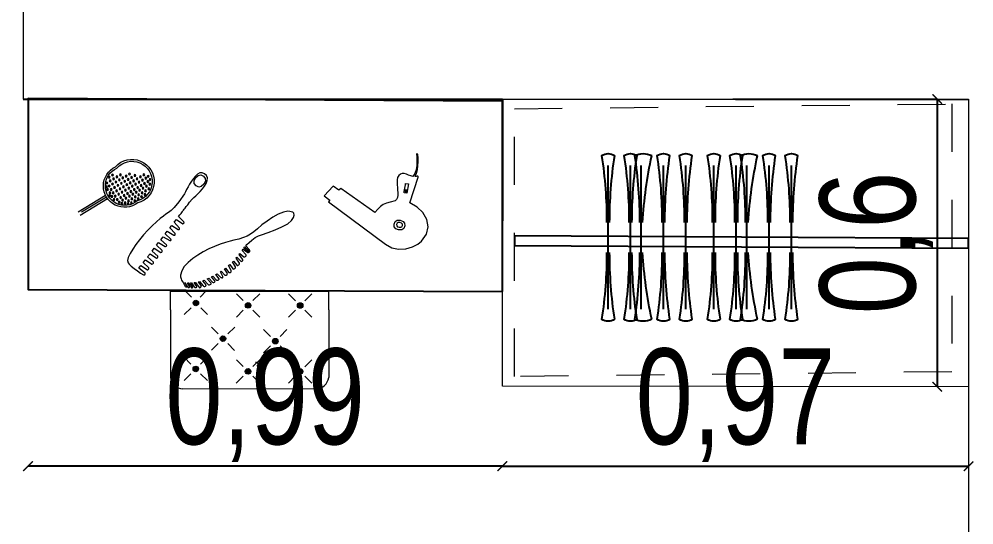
# Model space of a CAD drawing. Header units: inches. Extents: x -279 to 561, y -345 to 342.
# Drawn here: x -231.745 to -229.752, y -68.552 to -67.497 of the extents above; entities that cross this region are included whole.
import ezdxf

# ---------------------------------------------------------------- set-up
doc = ezdxf.new("R2010")
doc.units = ezdxf.units.IN
doc.header["$LTSCALE"] = 0.5
doc.header["$MEASUREMENT"] = 0
doc.linetypes.add('HIDDEN', pattern=[0.375, 0.25, -0.125])
for name, color, linetype in [('ac', 252, 'Continuous'), ('PDF2_0', 7, 'Continuous'), ('PDF2_A-WALL', 7, 'Continuous'), ('WAL', 7, 'Continuous'), ('Walls', 251, 'Continuous')]:
    doc.layers.add(name, color=color, linetype=linetype)
doc.layers.add('axes', color=7, linetype='Continuous', true_color=0x6d504a)
for name, color, linetype, lineweight in [('es.writing', 144, 'Continuous', 9), ('furniture', 1, 'Continuous', 13), ('outer walls', 144, 'Continuous', 30)]:
    doc.layers.add(name, color=color, linetype=linetype, lineweight=lineweight)
doc.styles.add('ROM', font='AGENCYR.TTF', dxfattribs={"width": 0.8})
doc.dimstyles.new('Copy(9) of ISO-25', dxfattribs={"dimtxt": 0.2, "dimasz": 0.02, "dimexe": 0.05, "dimexo": 0.05, "dimgap": 0.02, "dimtad": 1, "dimtxsty": 'ROM', "dimblk": 'ARCHTICK', "dimcen": 0.03, "dimse1": 1, "dimse2": 1, "dimclrd": 248, "dimclrt": 248, "dimadec": 0, "dimazin": 0, "dimtfac": 1, "dimtmove": 0, "dimatfit": 3, "dimldrblk": 'DOT', "dimfxl": 1, "dimarcsym": 0})

# ---------------------------------------------------------------- blocks, each defined once
blk = doc.blocks.new('cdscvf')
at = {"layer": 'ac', "color": 18, "linetype": 'Continuous', "true_color": 0x000000}
for p, q in [((40.3082, -3.4045), (40.3082, -3.1049)), ((40.3548, -3.4045), (40.3548, -3.1049)), ((40.3548, -3.4045), (40.3548, -3.1049)), ((40.3548, -3.4045), (40.3548, -3.1049)), ((40.4015, -3.4045), (40.4015, -3.1049)), ((40.4236, -3.4045), (40.4236, -3.1049)), ((40.4702, -3.4045), (40.4702, -3.1049)), ((40.4702, -3.4045), (40.4702, -3.1049)), ((40.4702, -3.4045), (40.4702, -3.1049))]:
    blk.add_line(p, q, dxfattribs=at)
for centre, radius, start, end in [((40.3082, -3.1049), 0.025, 57.0785, 122.9215), ((39.3826, -3.2225), 0.9225, 359.9511, 8.641), ((41.2338, -3.2225), 0.9225, 171.359, 180.0489), ((40.3548, -3.1049), 0.025, 57.0785, 122.9215), ((40.3548, -3.1049), 0.025, 57.0785, 122.9215), ((40.3548, -3.1049), 0.025, 57.0785, 122.9215), ((39.4292, -3.2225), 0.9225, 359.9511, 8.641), ((39.4292, -3.2225), 0.9225, 359.9511, 8.641), ((39.4292, -3.2225), 0.9225, 359.9511, 8.641), ((41.2804, -3.2225), 0.9225, 171.359, 180.0489), ((41.2804, -3.2225), 0.9225, 171.359, 180.0489), ((41.2804, -3.2225), 0.9225, 171.359, 180.0489), ((40.397, -3.1224), 0.0425, 64.8975, 115.1025), ((39.4652, -3.2818), 0.935, 3.5897, 12.2214), ((41.3271, -3.2225), 0.9225, 171.359, 180.0489), ((40.4236, -3.1049), 0.025, 57.0785, 122.9215), ((39.4979, -3.2225), 0.9225, 359.9511, 8.641), ((41.3492, -3.2225), 0.9225, 171.359, 180.0489), ((40.4702, -3.1049), 0.025, 57.0785, 122.9215), ((40.4702, -3.1049), 0.025, 57.0785, 122.9215), ((40.4702, -3.1049), 0.025, 57.0785, 122.9215), ((39.5445, -3.2225), 0.9225, 359.9511, 8.641), ((39.5445, -3.2225), 0.9225, 359.9511, 8.641), ((39.5445, -3.2225), 0.9225, 359.9511, 8.641), ((41.3958, -3.2225), 0.9225, 171.359, 180.0489), ((41.3958, -3.2225), 0.9225, 171.359, 180.0489), ((41.3958, -3.2225), 0.9225, 171.359, 180.0489), ((39.3826, -3.2869), 0.9225, 351.359, 0.0489), ((41.2338, -3.2869), 0.9225, 179.9511, 188.641), ((39.4292, -3.2869), 0.9225, 351.359, 0.0489), ((39.4292, -3.2869), 0.9225, 351.359, 0.0489), ((39.4292, -3.2869), 0.9225, 351.359, 0.0489), ((41.2804, -3.2869), 0.9225, 179.9511, 188.641), ((41.2804, -3.2869), 0.9225, 179.9511, 188.641), ((41.2804, -3.2869), 0.9225, 179.9511, 188.641), ((39.4652, -3.2275), 0.935, 347.7786, 356.4103), ((41.3271, -3.2869), 0.9225, 179.9511, 188.641), ((39.4979, -3.2869), 0.9225, 351.359, 0.0489), ((41.3492, -3.2869), 0.9225, 179.9511, 188.641), ((39.5445, -3.2869), 0.9225, 351.359, 0.0489), ((39.5445, -3.2869), 0.9225, 351.359, 0.0489), ((39.5445, -3.2869), 0.9225, 351.359, 0.0489), ((41.3958, -3.2869), 0.9225, 179.9511, 188.641), ((41.3958, -3.2869), 0.9225, 179.9511, 188.641), ((41.3958, -3.2869), 0.9225, 179.9511, 188.641), ((40.3082, -3.4045), 0.025, 237.0785, 302.9215), ((40.3548, -3.4045), 0.025, 237.0785, 302.9215), ((40.3548, -3.4045), 0.025, 237.0785, 302.9215), ((40.3548, -3.4045), 0.025, 237.0785, 302.9215), ((40.397, -3.387), 0.0425, 244.8975, 295.1025), ((40.4236, -3.4045), 0.025, 237.0785, 302.9215), ((40.4702, -3.4045), 0.025, 237.0785, 302.9215), ((40.4702, -3.4045), 0.025, 237.0785, 302.9215), ((40.4702, -3.4045), 0.025, 237.0785, 302.9215)]:
    blk.add_arc(centre, radius, start, end, dxfattribs=at)
blk = doc.blocks.new('e7y')
at = {"layer": 'outer walls', "color": 250, "lineweight": 5}
for p, q in [((100.8676, -170.5521), (100.8103, -170.5174)), ((100.8719, -170.5451), (100.8146, -170.5103)), ((100.8698, -170.5486), (100.8177, -170.5171))]:
    blk.add_line(p, q, dxfattribs=at)
for points in [[(101.0294, -170.3702), (101.0341, -170.3619), (101.0341, -170.3619), (101.035, -170.3614), (101.0358, -170.3611), (101.0367, -170.3611), (101.0367, -170.3611), (101.0373, -170.3613), (101.0376, -170.3615), (101.0375, -170.3619), (101.0328, -170.3702), (101.0334, -170.37), (101.039, -170.3616), (101.039, -170.3616), (101.0396, -170.3609), (101.0404, -170.3603), (101.0414, -170.36), (101.0414, -170.36), (101.0424, -170.3599), (101.043, -170.3604), (101.0434, -170.3612), (101.039, -170.3697), (101.041, -170.3699), (101.041, -170.3699), (101.0413, -170.3694), (101.0421, -170.368), (101.0435, -170.3657), (101.0435, -170.3657), (101.0448, -170.3633), (101.0457, -170.3618), (101.0461, -170.3612), (101.0461, -170.3612), (101.0467, -170.3601), (101.0474, -170.3595), (101.0483, -170.3595), (101.0483, -170.3595), (101.0491, -170.3599), (101.0496, -170.3603), (101.0497, -170.3608), (101.0451, -170.3697), (101.0451, -170.3697), (101.0452, -170.3697), (101.0455, -170.3697), (101.046, -170.3698), (101.046, -170.3698), (101.0465, -170.3698), (101.0469, -170.3698), (101.047, -170.3698), (101.0527, -170.3612), (101.0527, -170.3612), (101.0533, -170.3604), (101.0543, -170.36), (101.0557, -170.3599), (101.0557, -170.3599), (101.0571, -170.3602), (101.0579, -170.3609), (101.0583, -170.362), (101.0528, -170.3702), (101.0551, -170.3707), (101.0617, -170.3619), (101.0617, -170.3619), (101.064, -170.3596), (101.066, -170.3598), (101.0679, -170.3626), (101.0619, -170.3716), (101.0636, -170.3723), (101.0713, -170.3637), (101.0713, -170.3637), (101.0721, -170.3628), (101.0734, -170.3623), (101.075, -170.3621), (101.075, -170.3621), (101.0764, -170.3625), (101.0772, -170.3636), (101.0774, -170.3655), (101.0705, -170.374), (101.0735, -170.3754), (101.0812, -170.3668), (101.0812, -170.3668), (101.0828, -170.3658), (101.0844, -170.3655), (101.086, -170.366), (101.086, -170.366), (101.0872, -170.367), (101.0878, -170.3679), (101.0878, -170.3689), (101.0799, -170.378), (101.0829, -170.3794), (101.091, -170.3711), (101.091, -170.3711), (101.0926, -170.3705), (101.094, -170.3705), (101.0952, -170.3711), (101.0952, -170.3711), (101.096, -170.3721), (101.0963, -170.373), (101.096, -170.3739), (101.089, -170.3823), (101.0916, -170.3835), (101.0995, -170.3756), (101.0995, -170.3756), (101.1005, -170.375), (101.1017, -170.375), (101.1029, -170.3755), (101.1029, -170.3755), (101.104, -170.3764), (101.1045, -170.3773), (101.1045, -170.3783), (101.0979, -170.3871), (101.1003, -170.3886), (101.1086, -170.381), (101.1086, -170.381), (101.1094, -170.3805), (101.1104, -170.3803), (101.1115, -170.3804), (101.1115, -170.3804), (101.1124, -170.3809), (101.1127, -170.3818), (101.1126, -170.3831), (101.1075, -170.3929), (101.1088, -170.3938), (101.1168, -170.3859), (101.1168, -170.3859), (101.118, -170.3854), (101.1191, -170.3854), (101.1203, -170.3858), (101.1203, -170.3858), (101.1213, -170.3866), (101.1218, -170.3878), (101.1219, -170.3893), (101.1156, -170.3988), (101.1179, -170.4004), (101.1251, -170.3914), (101.1251, -170.3914), (101.128, -170.3913), (101.1296, -170.3928), (101.1298, -170.3957), (101.1243, -170.4058), (101.1272, -170.4077), (101.1336, -170.3989), (101.1336, -170.3989), (101.1348, -170.3985), (101.1362, -170.3988), (101.1376, -170.3997), (101.1376, -170.3997), (101.1387, -170.401), (101.139, -170.4022), (101.1387, -170.4033), (101.1329, -170.4132), (101.1349, -170.4152), (101.1421, -170.4062), (101.1421, -170.4062), (101.1435, -170.4062), (101.1447, -170.4064), (101.1458, -170.4069), (101.1458, -170.4069), (101.1466, -170.408), (101.147, -170.4092), (101.1472, -170.4107), (101.1401, -170.4213), (101.1417, -170.423), (101.1499, -170.4147), (101.1499, -170.4147), (101.151, -170.4145), (101.152, -170.4146), (101.153, -170.4151), (101.153, -170.4151), (101.154, -170.4165), (101.1542, -170.4179), (101.1538, -170.4191), (101.1465, -170.4291), (101.1478, -170.431), (101.1566, -170.4237), (101.1566, -170.4237), (101.1575, -170.4238), (101.1586, -170.4242), (101.16, -170.4249), (101.16, -170.4249), (101.1611, -170.426), (101.1614, -170.4273), (101.1608, -170.4288), (101.1526, -170.4371), (101.1548, -170.4398), (101.1645, -170.4331), (101.1645, -170.4331), (101.1659, -170.4331), (101.1672, -170.4338), (101.1685, -170.4352), (101.1685, -170.4352), (101.1689, -170.4362), (101.1689, -170.4373), (101.1684, -170.4384), (101.1602, -170.4467), (101.1602, -170.4467), (101.1628, -170.4498), (101.1672, -170.4539), (101.1733, -170.459), (101.1733, -170.459), (101.1801, -170.464), (101.1867, -170.4677), (101.1929, -170.4701), (101.1929, -170.4701), (101.2071, -170.475), (101.2214, -170.4804), (101.2357, -170.4865), (101.2357, -170.4865), (101.248, -170.4929), (101.2561, -170.4995), (101.2601, -170.5062), (101.2601, -170.5062), (101.2611, -170.5112), (101.2606, -170.5148), (101.2584, -170.5168), (101.2584, -170.5168), (101.2553, -170.5179), (101.252, -170.5186), (101.2483, -170.519), (101.2483, -170.519), (101.2388, -170.5172), (101.2282, -170.5131), (101.2165, -170.5065), (101.2165, -170.5065), (101.2048, -170.4986), (101.1942, -170.4906), (101.1847, -170.4825), (101.1847, -170.4825), (101.1775, -170.4762), (101.1704, -170.4711), (101.1632, -170.4672), (101.1632, -170.4672), (101.1553, -170.464), (101.1461, -170.4611), (101.1357, -170.4585), (101.1357, -170.4585), (101.1278, -170.4566), (101.1183, -170.4538), (101.1072, -170.4501), (101.1072, -170.4501), (101.0952, -170.4456), (101.0833, -170.4403), (101.0714, -170.4343), (101.0714, -170.4343), (101.06, -170.4276), (101.0495, -170.4203), (101.0399, -170.4123), (101.0399, -170.4123), (101.032, -170.4037), (101.0267, -170.3948), (101.0239, -170.3854), (101.0239, -170.3854), (101.024, -170.3824), (101.0245, -170.3798), (101.0253, -170.3777), (101.0253, -170.3777), (101.0264, -170.3756), (101.0278, -170.3731), (101.0294, -170.3702)], [(101.0741, -170.5974), (101.0741, -170.5974), (101.0694, -170.5993), (101.0647, -170.5989), (101.0599, -170.5962), (101.0599, -170.5962), (101.0553, -170.592), (101.0509, -170.5871), (101.0468, -170.5816), (101.0468, -170.5816), (101.043, -170.5758), (101.0398, -170.5701), (101.0369, -170.5645), (101.0369, -170.5645), (101.0347, -170.5599), (101.0333, -170.557), (101.0327, -170.5557), (101.0327, -170.5557), (101.0206, -170.5385), (101.0112, -170.5267), (101.0045, -170.5204), (101.0045, -170.5204), (100.9991, -170.5167), (100.9937, -170.5129), (100.9883, -170.509), (100.9883, -170.509), (100.9815, -170.5039), (100.9737, -170.4972), (100.9649, -170.4888), (100.9649, -170.4888), (100.9559, -170.4794), (100.9472, -170.4696), (100.9388, -170.4596), (100.9388, -170.4596), (100.9311, -170.4496), (100.9245, -170.4399), (100.919, -170.4307), (100.919, -170.4307), (100.9151, -170.4225), (100.9137, -170.416), (100.9146, -170.4112), (100.9146, -170.4112), (100.9168, -170.4085), (100.9211, -170.4046), (100.9272, -170.3997), (100.9272, -170.3997), (100.9342, -170.3945), (100.9409, -170.39), (100.9472, -170.3862), (100.9472, -170.3862), (100.9493, -170.3866), (100.9503, -170.3879), (100.9502, -170.3901), (100.9374, -170.4006), (100.9413, -170.4057), (100.955, -170.3971), (100.955, -170.3971), (100.9559, -170.397), (100.9567, -170.3974), (100.9574, -170.3982), (100.9574, -170.3982), (100.9579, -170.3992), (100.9581, -170.4002), (100.9581, -170.4011), (100.9462, -170.412), (100.9508, -170.4179), (100.9644, -170.4086), (100.9644, -170.4086), (100.9665, -170.4091), (100.9675, -170.4104), (100.9675, -170.4125), (100.9554, -170.4239), (100.9605, -170.4305), (100.9738, -170.4215), (100.9738, -170.4215), (100.9761, -170.4218), (100.9771, -170.4231), (100.9769, -170.4255), (100.9647, -170.436), (100.9693, -170.442), (100.9829, -170.4333), (100.9829, -170.4333), (100.985, -170.4336), (100.986, -170.4349), (100.9859, -170.4373), (100.9742, -170.4483), (100.9784, -170.4538), (100.9921, -170.4452), (100.9921, -170.4452), (100.9929, -170.4451), (100.9938, -170.4453), (100.9946, -170.446), (100.9946, -170.446), (100.9952, -170.4469), (100.9953, -170.4479), (100.9951, -170.4491), (100.9829, -170.4597), (100.9878, -170.466), (101.0018, -170.4578), (101.0018, -170.4578), (101.0036, -170.4579), (101.0043, -170.4588), (101.0039, -170.4606), (100.9924, -170.4719), (100.9966, -170.4774), (101.0102, -170.4688), (101.0102, -170.4688), (101.0122, -170.4688), (101.0131, -170.47), (101.013, -170.4724), (101.0018, -170.4841), (101.0057, -170.4893), (101.0194, -170.4807), (101.0194, -170.4807), (101.0214, -170.4808), (101.0222, -170.4818), (101.0218, -170.4838), (101.0109, -170.496), (101.0154, -170.5019), (101.0287, -170.4928), (101.0287, -170.4928), (101.0307, -170.4933), (101.0315, -170.4946), (101.0312, -170.4967), (101.02, -170.5078), (101.02, -170.5078), (101.0229, -170.5116), (101.0252, -170.5145), (101.0267, -170.5166), (101.0267, -170.5166), (101.028, -170.5182), (101.0292, -170.5198), (101.0305, -170.5215), (101.0305, -170.5215), (101.032, -170.5234), (101.0339, -170.5258), (101.0361, -170.5287), (101.0361, -170.5287), (101.0391, -170.5326), (101.0431, -170.5378), (101.0482, -170.5445), (101.0482, -170.5445), (101.0492, -170.5453), (101.0517, -170.5475), (101.0558, -170.551), (101.0558, -170.551), (101.0606, -170.5554), (101.0653, -170.5602), (101.07, -170.5656), (101.07, -170.5656), (101.0742, -170.5713), (101.0775, -170.5771), (101.0798, -170.583), (101.0798, -170.583), (101.0804, -170.5885), (101.0785, -170.5933), (101.0741, -170.5974)], [(101.1586, -170.445), (101.1665, -170.4372), (101.1665, -170.4372), (101.1671, -170.4364), (101.1673, -170.4356), (101.1669, -170.435), (101.1669, -170.435), (101.1663, -170.4345), (101.1659, -170.4343), (101.1657, -170.4344), (101.1561, -170.4417)], [(101.4519, -170.4503), (101.4519, -170.4503), (101.465, -170.4429), (101.4791, -170.4398), (101.4941, -170.4409), (101.4941, -170.4409), (101.5081, -170.4449), (101.5192, -170.4501), (101.5274, -170.4566), (101.5274, -170.4566), (101.5375, -170.4713), (101.5411, -170.4864), (101.538, -170.502), (101.538, -170.502), (101.5298, -170.5165), (101.5181, -170.5279), (101.5029, -170.5363), (101.5199, -170.5904), (101.5199, -170.5904), (101.52, -170.5916), (101.5194, -170.5921), (101.518, -170.5919), (101.518, -170.5919), (101.5163, -170.5916), (101.5148, -170.5914), (101.5136, -170.5915), (101.5136, -170.5915), (101.5165, -170.5986), (101.5185, -170.6061), (101.5196, -170.6139), (101.5196, -170.6139), (101.5201, -170.6219), (101.5202, -170.6299), (101.5198, -170.638), (101.5165, -170.639), (101.5165, -170.639), (101.5171, -170.6321), (101.5173, -170.6239), (101.5171, -170.6145), (101.5171, -170.6145), (101.5159, -170.6053), (101.5132, -170.5978), (101.509, -170.5918), (101.509, -170.5918), (101.5048, -170.5929), (101.5002, -170.5945), (101.4955, -170.5964), (101.4955, -170.5964), (101.4909, -170.5979), (101.4868, -170.5979), (101.4832, -170.5965), (101.4832, -170.5965), (101.4795, -170.5933), (101.4771, -170.5893), (101.4762, -170.5846), (101.4762, -170.5846), (101.4761, -170.5794), (101.4762, -170.5741), (101.4768, -170.5687), (101.4768, -170.5687), (101.4773, -170.5632), (101.4776, -170.5579), (101.4777, -170.5527), (101.4777, -170.5527), (101.477, -170.548), (101.4751, -170.5439), (101.4719, -170.5405), (101.4719, -170.5405), (101.462, -170.5381), (101.4538, -170.5356), (101.4474, -170.5328), (101.4474, -170.5328), (101.4417, -170.529), (101.4358, -170.5235), (101.4296, -170.5162), (101.3585, -170.5666), (101.3548, -170.563), (101.3427, -170.5714), (101.3242, -170.5514), (101.3359, -170.5425), (101.3327, -170.5388)], [(101.4794, -170.4801), (101.4794, -170.4801), (101.4734, -170.4823), (101.4702, -170.4864), (101.4699, -170.4924), (101.4699, -170.4924), (101.4721, -170.4975), (101.4763, -170.5001), (101.4827, -170.5001), (101.4827, -170.5001), (101.4888, -170.498), (101.492, -170.4942), (101.4924, -170.4886), (101.4924, -170.4886), (101.4902, -170.483), (101.4859, -170.4802), (101.4794, -170.4801)], [(101.4803, -170.4856), (101.4803, -170.4856), (101.484, -170.4855), (101.4864, -170.4868), (101.4876, -170.4894), (101.4876, -170.4894), (101.4873, -170.4923), (101.4854, -170.4944), (101.482, -170.4955), (101.482, -170.4955), (101.4786, -170.4955), (101.4764, -170.4941), (101.4753, -170.4915), (101.4753, -170.4915), (101.4755, -170.4886), (101.4772, -170.4866), (101.4803, -170.4856)], [(101.4908, -170.5575), (101.4908, -170.5575), (101.4913, -170.5607), (101.4918, -170.564), (101.4924, -170.5673), (101.4924, -170.5673), (101.493, -170.5707), (101.4935, -170.574), (101.494, -170.5771), (101.5, -170.5762), (101.4967, -170.5565)], [(101.4927, -170.5602), (101.4957, -170.5597), (101.4963, -170.563), (101.4933, -170.5636)], [(101.0557, -170.5889), (101.0557, -170.5889), (101.0609, -170.5937), (101.0663, -170.5947), (101.072, -170.5921), (101.072, -170.5921), (101.0759, -170.5874), (101.0762, -170.5819), (101.0729, -170.5757), (101.0729, -170.5757), (101.0675, -170.5708), (101.0621, -170.5695), (101.0565, -170.572), (101.0565, -170.572), (101.0526, -170.5768), (101.0523, -170.5825), (101.0557, -170.5889)]]:
    blk.add_lwpolyline(points, close=True, dxfattribs=at)
for centre, radius in [((100.8962, -170.5377), 0.00192), ((100.8962, -170.5377), 0.00136), ((100.8962, -170.5377), 0.000515), ((100.9017, -170.535), 0.00192), ((100.9017, -170.535), 0.00136), ((100.9017, -170.535), 0.000515), ((100.9084, -170.5367), 0.00192), ((100.9084, -170.5367), 0.00136), ((100.9084, -170.5367), 0.000515), ((100.9146, -170.5349), 0.00192), ((100.9146, -170.5349), 0.00136), ((100.9155, -170.5409), 0.00192), ((100.9146, -170.5349), 0.000515), ((100.9155, -170.5409), 0.00136), ((100.9215, -170.5368), 0.00192), ((100.9215, -170.5368), 0.00136), ((100.9286, -170.541), 0.00192), ((100.9286, -170.541), 0.00136), ((100.8761, -170.5516), 0.00192), ((100.8761, -170.5516), 0.00136), ((100.8768, -170.5575), 0.00192), ((100.8768, -170.5575), 0.00136), ((100.8761, -170.5516), 0.000515), ((100.8768, -170.5575), 0.000515), ((100.8809, -170.5501), 0.00192), ((100.8809, -170.5501), 0.00136), ((100.8809, -170.5501), 0.000515), ((100.8836, -170.5575), 0.00192), ((100.8836, -170.5575), 0.00136), ((100.8836, -170.5575), 0.000515), ((100.8853, -170.5434), 0.00192), ((100.8853, -170.5434), 0.00136), ((100.8853, -170.5434), 0.000515), ((100.8879, -170.5504), 0.00192), ((100.8879, -170.5504), 0.00136), ((100.8879, -170.5504), 0.000515), ((100.8907, -170.5617), 0.00192), ((100.8921, -170.5433), 0.00192), ((100.8921, -170.5433), 0.00192), ((100.8921, -170.5433), 0.00136), ((100.8921, -170.5433), 0.00136), ((100.8921, -170.5433), 0.000515), ((100.8921, -170.5433), 0.000515), ((100.895, -170.5547), 0.00192), ((100.895, -170.5547), 0.00136), ((100.895, -170.5547), 0.000515), ((100.8992, -170.5476), 0.00192), ((100.8992, -170.5476), 0.00192), ((100.8992, -170.5476), 0.00136), ((100.8992, -170.5476), 0.00136), ((100.8992, -170.5476), 0.000515), ((100.8992, -170.5476), 0.000515), ((100.902, -170.5589), 0.00192), ((100.902, -170.5589), 0.00136), ((100.9033, -170.542), 0.00192), ((100.902, -170.5589), 0.000515), ((100.9033, -170.542), 0.00136), ((100.9033, -170.542), 0.000515), ((100.9063, -170.5518), 0.00192), ((100.9063, -170.5518), 0.00192), ((100.9063, -170.5518), 0.00136), ((100.9063, -170.5518), 0.00136), ((100.9063, -170.5518), 0.000515), ((100.9063, -170.5518), 0.000515), ((100.9103, -170.5462), 0.00192), ((100.9103, -170.5462), 0.00136), ((100.9103, -170.5462), 0.000515), ((100.9134, -170.5561), 0.00192), ((100.9134, -170.5561), 0.00192), ((100.9134, -170.5561), 0.00136), ((100.9134, -170.5561), 0.00136), ((100.9134, -170.5561), 0.000515), ((100.9134, -170.5561), 0.000515), ((100.9155, -170.5409), 0.000515), ((100.9174, -170.5505), 0.00192), ((100.9174, -170.5505), 0.00136), ((100.9174, -170.5505), 0.000515), ((100.9204, -170.5603), 0.00192), ((100.9204, -170.5603), 0.00136), ((100.9204, -170.5603), 0.000515), ((100.9226, -170.5452), 0.00192), ((100.9226, -170.5452), 0.00136), ((100.9226, -170.5452), 0.000515), ((100.9245, -170.5547), 0.00192), ((100.9245, -170.5547), 0.00136), ((100.9245, -170.5547), 0.000515), ((100.9297, -170.5491), 0.00192), ((100.9286, -170.541), 0.000515), ((100.9297, -170.5491), 0.00136), ((100.9317, -170.5586), 0.00192), ((100.9317, -170.5586), 0.00136), ((100.9357, -170.5453), 0.00192), ((100.9357, -170.5453), 0.00136), ((100.9368, -170.5533), 0.00192), ((100.9357, -170.5453), 0.000515), ((100.9368, -170.5533), 0.00136), ((100.9368, -170.5533), 0.000515), ((100.9428, -170.5495), 0.00192), ((100.9428, -170.5495), 0.00136), ((100.9439, -170.5576), 0.00192), ((100.9428, -170.5495), 0.000515), ((100.9439, -170.5576), 0.00136), ((100.9439, -170.5576), 0.000515), ((100.9499, -170.5537), 0.00192), ((100.9499, -170.5537), 0.00136), ((100.951, -170.5618), 0.00192), ((100.9499, -170.5537), 0.000515), ((100.8699, -170.5703), 0.00192), ((100.8703, -170.578), 0.00192), ((100.8699, -170.5703), 0.00136), ((100.8703, -170.578), 0.00136), ((100.8699, -170.5703), 0.000515), ((100.8716, -170.5644), 0.00192), ((100.8703, -170.578), 0.000515), ((100.8716, -170.5644), 0.00136), ((100.8716, -170.5644), 0.000515), ((100.8752, -170.5717), 0.00192), ((100.8752, -170.5717), 0.00136), ((100.8752, -170.5717), 0.000515), ((100.8794, -170.5646), 0.00192), ((100.8794, -170.5646), 0.00136), ((100.8794, -170.5646), 0.000515), ((100.8822, -170.5759), 0.00192), ((100.8822, -170.5759), 0.00136), ((100.8822, -170.5759), 0.000515), ((100.8865, -170.5688), 0.00192), ((100.8865, -170.5688), 0.00136), ((100.8865, -170.5688), 0.000515), ((100.8893, -170.5801), 0.00192), ((100.8893, -170.5801), 0.00136), ((100.8893, -170.5801), 0.000515), ((100.8907, -170.5617), 0.00136), ((100.8907, -170.5617), 0.000515), ((100.8936, -170.5731), 0.00192), ((100.8936, -170.5731), 0.00136), ((100.8936, -170.5731), 0.000515), ((100.8978, -170.566), 0.00192), ((100.8978, -170.566), 0.00136), ((100.8978, -170.566), 0.000515), ((100.9006, -170.5773), 0.00192), ((100.9006, -170.5773), 0.00136), ((100.9006, -170.5773), 0.000515), ((100.9049, -170.5702), 0.00192), ((100.9049, -170.5702), 0.00136), ((100.9049, -170.5702), 0.000515), ((100.9077, -170.5815), 0.00192), ((100.9091, -170.5631), 0.00192), ((100.9091, -170.5631), 0.00136), ((100.9091, -170.5631), 0.000515), ((100.912, -170.5745), 0.00192), ((100.912, -170.5745), 0.00136), ((100.912, -170.5745), 0.000515), ((100.9162, -170.5674), 0.00192), ((100.9162, -170.5674), 0.00136), ((100.9162, -170.5674), 0.000515), ((100.9191, -170.5784), 0.00192), ((100.9191, -170.5784), 0.00136), ((100.9191, -170.5784), 0.000515), ((100.9234, -170.5713), 0.00192), ((100.9234, -170.5713), 0.00136), ((100.9234, -170.5713), 0.000515), ((100.9276, -170.5642), 0.00192), ((100.9276, -170.5642), 0.00192), ((100.9276, -170.5642), 0.00136), ((100.9276, -170.5642), 0.00136), ((100.9276, -170.5642), 0.000515), ((100.9276, -170.5642), 0.000515), ((100.9304, -170.5755), 0.00192), ((100.9304, -170.5755), 0.00136), ((100.9304, -170.5755), 0.000515), ((100.9347, -170.5684), 0.00192), ((100.9347, -170.5684), 0.00192), ((100.9347, -170.5684), 0.00136), ((100.9347, -170.5684), 0.00136), ((100.9347, -170.5684), 0.000515), ((100.9347, -170.5684), 0.000515), ((100.9375, -170.5798), 0.00192), ((100.9375, -170.5798), 0.00136), ((100.9388, -170.5629), 0.00192), ((100.9375, -170.5798), 0.000515), ((100.9388, -170.5629), 0.00136), ((100.9388, -170.5629), 0.000515), ((100.9418, -170.5727), 0.00192), ((100.9418, -170.5727), 0.00192), ((100.9418, -170.5727), 0.00136), ((100.9418, -170.5727), 0.00136), ((100.9418, -170.5727), 0.000515), ((100.9418, -170.5727), 0.000515), ((100.9458, -170.5671), 0.00192), ((100.9458, -170.5671), 0.00136), ((100.9458, -170.5671), 0.000515), ((100.9488, -170.5769), 0.00192), ((100.9488, -170.5769), 0.00192), ((100.9488, -170.5769), 0.00136), ((100.9488, -170.5769), 0.00136), ((100.9488, -170.5769), 0.000515), ((100.9488, -170.5769), 0.000515), ((100.951, -170.5618), 0.00136), ((100.951, -170.5618), 0.000515), ((100.9529, -170.5713), 0.00192), ((100.9529, -170.5713), 0.00136), ((100.9529, -170.5713), 0.000515), ((100.9559, -170.5812), 0.00192), ((100.9559, -170.5812), 0.00136), ((100.958, -170.5661), 0.00192), ((100.958, -170.5661), 0.00136), ((100.958, -170.5661), 0.000515), ((100.96, -170.5756), 0.00192), ((100.96, -170.5756), 0.00136), ((100.96, -170.5756), 0.000515), ((100.8752, -170.5904), 0.00192), ((100.8752, -170.5904), 0.00136), ((100.8752, -170.5904), 0.000515), ((100.8774, -170.5823), 0.00192), ((100.8774, -170.5823), 0.00136), ((100.8774, -170.5823), 0.000515), ((100.8823, -170.5947), 0.00192), ((100.8823, -170.5947), 0.00136), ((100.8823, -170.5947), 0.000515), ((100.8845, -170.5865), 0.00192), ((100.8845, -170.5865), 0.00136), ((100.8845, -170.5865), 0.000515), ((100.8915, -170.5908), 0.00192), ((100.8915, -170.5908), 0.00136), ((100.8915, -170.5908), 0.000515), ((100.8964, -170.5844), 0.00192), ((100.8964, -170.5844), 0.00136), ((100.8964, -170.5844), 0.000515), ((100.8986, -170.595), 0.00192), ((100.8986, -170.595), 0.00136), ((100.8986, -170.595), 0.000515), ((100.9035, -170.5886), 0.00192), ((100.9035, -170.5886), 0.00136), ((100.9035, -170.5886), 0.000515), ((100.9077, -170.5815), 0.00136), ((100.9077, -170.5815), 0.000515), ((100.9106, -170.5925), 0.00192), ((100.9106, -170.5925), 0.00136), ((100.9106, -170.5925), 0.000515), ((100.9149, -170.5855), 0.00192), ((100.9149, -170.5855), 0.00136), ((100.9177, -170.5968), 0.00192), ((100.922, -170.5897), 0.00192), ((100.922, -170.5897), 0.00136), ((100.922, -170.5897), 0.000515), ((100.9262, -170.5826), 0.00192), ((100.9262, -170.5826), 0.00136), ((100.9262, -170.5826), 0.000515), ((100.929, -170.5939), 0.00192), ((100.929, -170.5939), 0.00136), ((100.929, -170.5939), 0.000515), ((100.9333, -170.5868), 0.00192), ((100.9333, -170.5868), 0.00136), ((100.9333, -170.5868), 0.000515), ((100.9404, -170.5911), 0.00192), ((100.9404, -170.5911), 0.00136), ((100.9404, -170.5911), 0.000515), ((100.9446, -170.584), 0.00192), ((100.9446, -170.584), 0.00136), ((100.9446, -170.584), 0.000515), ((100.9475, -170.5953), 0.00192), ((100.9475, -170.5953), 0.00136), ((100.9475, -170.5953), 0.000515), ((100.9517, -170.5882), 0.00192), ((100.9517, -170.5882), 0.00136), ((100.9517, -170.5882), 0.000515), ((100.9566, -170.5919), 0.00192), ((100.9566, -170.5919), 0.00136), ((100.9559, -170.5812), 0.000515), ((100.9566, -170.5919), 0.000515), ((100.9604, -170.585), 0.00192), ((100.9604, -170.585), 0.00136)]:
    blk.add_circle(centre, radius, dxfattribs=at)
for centre, radius, start, end in [((100.9077, -170.5719), 0.0445, 52.5967, 244.3504), ((100.9079, -170.572), 0.0406, 50.7868, 246.1604), ((100.9229, -170.5812), 0.0462, 221.7859, 75.1612), ((100.9229, -170.5812), 0.0421, 221.7859, 75.1612)]:
    blk.add_arc(centre, radius, start, end, dxfattribs=at)
blk = doc.blocks.new('wedeq')
at = {"layer": 'furniture'}
h = blk.add_hatch(color=217, dxfattribs=at)
h.set_gradient(color1=(127, 63, 127), color2=(51, 26, 51), tint=1, name='SPHERICAL')
edge = h.paths.add_edge_path()
edge.add_arc((12.2249, 6.2223), 0.00577, 269.9169, 629.9169, ccw=False)
h = blk.add_hatch(color=217, dxfattribs=at)
h.set_gradient(color1=(127, 63, 127), color2=(51, 26, 51), tint=1, name='SPHERICAL')
edge = h.paths.add_edge_path()
edge.add_arc((12.3625, 6.2221), 0.00577, 269.9169, 629.9169, ccw=False)
h = blk.add_hatch(color=217, dxfattribs=at)
h.set_gradient(color1=(127, 63, 127), color2=(51, 26, 51), tint=1, name='SPHERICAL')
edge = h.paths.add_edge_path()
edge.add_arc((12.288, 6.1655), 0.00577, 269.9169, 629.9169, ccw=False)
h = blk.add_hatch(color=217, dxfattribs=at)
h.set_gradient(color1=(127, 63, 127), color2=(51, 26, 51), tint=1, name='SPHERICAL')
edge = h.paths.add_edge_path()
edge.add_arc((12.2197, 6.1133), 0.00577, 89.9169, 449.9169)
h = blk.add_hatch(color=217, dxfattribs=at)
h.set_gradient(color1=(127, 63, 127), color2=(51, 26, 51), tint=1, name='SPHERICAL')
edge = h.paths.add_edge_path()
edge.add_arc((12.3574, 6.1131), 0.00577, 89.9169, 449.9169)
h = blk.add_hatch(color=217, dxfattribs=at)
h.set_gradient(color1=(127, 63, 127), color2=(51, 26, 51), tint=1, name='SPHERICAL')
edge = h.paths.add_edge_path()
edge.add_arc((12.2828, 6.0564), 0.00577, 89.9169, 449.9169)
h = blk.add_hatch(color=217, dxfattribs=at)
h.set_gradient(color1=(127, 63, 127), color2=(51, 26, 51), tint=1, name='SPHERICAL')
h.paths.add_polyline_path([(12.2138, 6.0046, 1), (12.2253, 6.0046, 1)])
h = blk.add_hatch(color=217, dxfattribs=at)
h.set_gradient(color1=(127, 63, 127), color2=(51, 26, 51), tint=1, name='SPHERICAL')
h.paths.add_polyline_path([(12.363, 6.0044, 1), (12.3514, 6.0044, 1)])
at = {"layer": 'furniture', "color": 217}
for p, q in [((12.3484, 6.2751), (12.2073, 6.2753)), ((12.3484, 6.2751), (12.387, 6.275)), ((12.1827, 5.9705), (12.1831, 6.2496)), ((12.2149, 6.2323), (12.2006, 6.2467)), ((12.2349, 6.2323), (12.2493, 6.2466)), ((12.3526, 6.2321), (12.3382, 6.2465)), ((12.3745, 6.2315), (12.3876, 6.2446)), ((12.2149, 6.2123), (12.2005, 6.198)), ((12.2349, 6.2123), (12.2492, 6.1979)), ((12.3525, 6.2121), (12.3382, 6.1978)), ((12.3745, 6.2134), (12.3875, 6.2003)), ((12.278, 6.1755), (12.2637, 6.1898)), ((12.298, 6.1754), (12.3123, 6.1898)), ((12.278, 6.1555), (12.2636, 6.1412)), ((12.2979, 6.1555), (12.3123, 6.1411)), ((12.2098, 6.1233), (12.1954, 6.1377)), ((12.2297, 6.1233), (12.2441, 6.1376)), ((12.3474, 6.1231), (12.333, 6.1375)), ((12.3673, 6.1231), (12.3817, 6.1374)), ((12.2097, 6.1033), (12.1953, 6.089)), ((12.2297, 6.1033), (12.244, 6.0889)), ((12.3474, 6.1031), (12.333, 6.0888)), ((12.3673, 6.1031), (12.3817, 6.0887)), ((12.2728, 6.0664), (12.2585, 6.0808)), ((12.2928, 6.0664), (12.3072, 6.0807)), ((12.2728, 6.0465), (12.2584, 6.0321)), ((12.2928, 6.0464), (12.3071, 6.0321)), ((12.2096, 6.0146), (12.1953, 6.029)), ((12.2296, 6.0146), (12.2439, 6.0289)), ((12.3472, 6.0144), (12.3329, 6.0288)), ((12.3672, 6.0144), (12.3816, 6.0287)), ((12.2096, 5.9946), (12.1952, 5.9803)), ((12.2295, 5.9946), (12.2439, 5.9802)), ((12.3472, 5.9944), (12.3328, 5.9801)), ((12.3672, 5.9944), (12.3815, 5.98)), ((12.3479, 5.9445), (12.2069, 5.9447)), ((12.3479, 5.9445), (12.3865, 5.9445))]:
    blk.add_line(p, q, dxfattribs=at)
blk.add_lwpolyline([(12.387, 6.275), (12.3865, 5.9445)], dxfattribs=at)
for centre in [(12.2249, 6.2223), (12.2249, 6.2223), (12.2249, 6.2223), (12.3625, 6.2221), (12.3625, 6.2221), (12.3625, 6.2221), (12.288, 6.1655), (12.288, 6.1655), (12.288, 6.1655), (12.2197, 6.1133), (12.2197, 6.1133), (12.2197, 6.1133), (12.3574, 6.1131), (12.3574, 6.1131), (12.3574, 6.1131), (12.2828, 6.0564), (12.2828, 6.0564), (12.2828, 6.0564), (12.2196, 6.0046), (12.2196, 6.0046), (12.2196, 6.0046), (12.3572, 6.0044), (12.3572, 6.0044), (12.3572, 6.0044)]:
    blk.add_circle(centre, 0.00577, dxfattribs=at)
for centre, radius, start, end in [((12.2118, 6.2468), 0.0289, 98.8723, 174.2839), ((12.235, 6.0959), 0.00358, 200.9888, 25.718), ((12.235, 6.0959), 0.00358, 200.9888, 25.718), ((12.2114, 5.9733), 0.0289, 185.5499, 260.9616)]:
    blk.add_arc(centre, radius, start, end, dxfattribs=at)
blk = doc.blocks.new('_ArchTick')
at = {"color": 0, "linetype": 'ByBlock', "const_width": 0.15}
blk.add_lwpolyline([(-0.5, -0.5), (0.5, 0.5)], dxfattribs=at)
blk = doc.blocks.new('*D298')
at = {"layer": 'Defpoints', "color": 0, "transparency": 16777216}
for p in [(-231.6368, -67.663), (-231.8523, -68.0611), (-231.6386, -68.0611)]:
    blk.add_point(p, dxfattribs=at)
at = {"layer": 'WAL', "color": 248, "lineweight": -2, "transparency": 16777216}
blk.add_line((-231.8523, -67.663), (-231.8523, -68.0611), dxfattribs=at)
at = {"layer": 'WAL', "color": 248, "lineweight": -2, "transparency": 16777216, "xscale": 0.02, "yscale": 0.02, "zscale": 0.02}
for p, rotation in [((-231.8523, -67.663), 90), ((-231.8523, -68.0611), 270)]:
    blk.add_blockref('_ArchTick', p, dxfattribs=dict(at, rotation=rotation))
at = {"layer": 'WAL', "color": 248, "transparency": 16777216, "insert": (-231.9794, -67.8621), "char_height": 0.2, "attachment_point": 5, "rotation": 90, "style": 'ROM'}
blk.add_mtext('0,4', dxfattribs=at)
blk = doc.blocks.new('_DOT')
at = {"color": 0, "linetype": 'ByBlock'}
blk.add_line((-0.5, 0), (-1, 0), dxfattribs=at)
at = {"color": 0, "linetype": 'ByBlock', "const_width": 0.5}
blk.add_lwpolyline([(-0.25, 0, 1), (0.25, 0, 1)], format="xyb", close=True, dxfattribs=at)
blk = doc.blocks.new('*D102')
at = {"layer": 'Defpoints', "color": 0, "transparency": 16777216}
for p in [(-231.7266, -67.7801), (-230.7364, -67.8007), (-231.7266, -68.4296)]:
    blk.add_point(p, dxfattribs=at)
at = {"layer": 'WAL', "color": 248, "lineweight": -2, "transparency": 16777216}
blk.add_line((-230.7364, -68.4296), (-231.7266, -68.4296), dxfattribs=at)
at = {"layer": 'WAL', "color": 248, "lineweight": -2, "transparency": 16777216, "xscale": 0.02, "yscale": 0.02, "zscale": 0.02, "rotation": 180}
blk.add_blockref('_ArchTick', (-231.7266, -68.4296), dxfattribs=at)
at = {"layer": 'WAL', "color": 248, "lineweight": -2, "transparency": 16777216, "xscale": 0.02, "yscale": 0.02, "zscale": 0.02}
blk.add_blockref('_ArchTick', (-230.7364, -68.4296), dxfattribs=at)
at = {"layer": 'WAL', "color": 248, "transparency": 16777216, "insert": (-231.2315, -68.3025), "char_height": 0.2, "attachment_point": 5, "style": 'ROM'}
blk.add_mtext('0,99', dxfattribs=at)
blk = doc.blocks.new('*D299')
at = {"layer": 'Defpoints', "color": 0, "transparency": 16777216}
for p in [(-229.7633, -67.6637), (-229.8289, -68.2639), (-229.8127, -68.2639)]:
    blk.add_point(p, dxfattribs=at)
at = {"layer": 'WAL', "color": 248, "lineweight": -2, "transparency": 16777216}
blk.add_line((-229.8289, -67.6637), (-229.8289, -68.2639), dxfattribs=at)
at = {"layer": 'WAL', "color": 248, "lineweight": -2, "transparency": 16777216, "xscale": 0.02, "yscale": 0.02, "zscale": 0.02}
for p, rotation in [((-229.8289, -67.6637), 90), ((-229.8289, -68.2639), 270)]:
    blk.add_blockref('_ArchTick', p, dxfattribs=dict(at, rotation=rotation))
at = {"layer": 'WAL', "color": 248, "transparency": 16777216, "insert": (-229.9559, -67.9638), "char_height": 0.2, "attachment_point": 5, "rotation": 90, "style": 'ROM'}
blk.add_mtext('0,6', dxfattribs=at)
blk = doc.blocks.new('*D300')
at = {"layer": 'Defpoints', "color": 0, "transparency": 16777216}
for p in [(-230.7364, -68.2626), (-229.7633, -68.2639), (-229.7633, -68.4296)]:
    blk.add_point(p, dxfattribs=at)
at = {"layer": 'WAL', "color": 248, "lineweight": -2, "transparency": 16777216}
blk.add_line((-230.7364, -68.4296), (-229.7633, -68.4296), dxfattribs=at)
at = {"layer": 'WAL', "color": 248, "lineweight": -2, "transparency": 16777216, "xscale": 0.02, "yscale": 0.02, "zscale": 0.02, "rotation": 180}
blk.add_blockref('_ArchTick', (-230.7364, -68.4296), dxfattribs=at)
at = {"layer": 'WAL', "color": 248, "lineweight": -2, "transparency": 16777216, "xscale": 0.02, "yscale": 0.02, "zscale": 0.02}
blk.add_blockref('_ArchTick', (-229.7633, -68.4296), dxfattribs=at)
at = {"layer": 'WAL', "color": 248, "transparency": 16777216, "insert": (-230.2498, -68.3025), "char_height": 0.2, "attachment_point": 5, "style": 'ROM'}
blk.add_mtext('0,97', dxfattribs=at)

msp = doc.modelspace()

# ---------------------------------------------------------------- linework, layer by layer
for p, q in [((-231.7364, -67.6637), (-230.7364, -67.6637)), ((-230.7364, -67.6637), (-230.7364, -67.9177))]:
    msp.add_line(p, q)
at = {"color": 37}
msp.add_lwpolyline([(-230.7364, -68.0653), (-230.7364, -67.6683), (-231.7266, -67.6625), (-231.7266, -68.0607)], close=True, dxfattribs=at)
at = {"color": 250, "linetype": 'Continuous', "ltscale": 0.3}
msp.add_lwpolyline([(-230.7114, -67.9489), (-230.7114, -67.9689), (-229.7633, -67.9745), (-229.7633, -67.9545)], close=True, dxfattribs=at)
at = {"layer": 'es.writing', "color": 18, "lineweight": 5, "ltscale": 0.08, "true_color": 0x000000}
msp.add_lwpolyline([(-230.7364, -67.6637), (-229.7633, -67.6651), (-229.7633, -68.2639), (-230.7364, -68.2626)], close=True, dxfattribs=at)
at = {"layer": 'es.writing', "color": 18, "linetype": 'HIDDEN', "lineweight": 5, "ltscale": 0.08, "true_color": 0x000000}
msp.add_lwpolyline([(-230.7114, -67.6837), (-229.7984, -67.6738), (-229.7984, -68.2326), (-230.7114, -68.2426)], close=True, dxfattribs=at)
at = {"layer": 'PDF2_0', "lineweight": 9}
for points in [[(-229.8289, -67.6637), (-230.2552, -67.6637)], [(-229.7633, -67.7293), (-229.7633, -68.1447)]]:
    msp.add_lwpolyline(points, dxfattribs=at)
at = {"layer": 'PDF2_A-WALL', "lineweight": 9}
for p, q in [((-231.7364, -67.3467), (-231.7364, -67.6637)), ((-231.7364, -67.6637), (-229.7633, -67.6637)), ((-229.7633, -67.6637), (-229.7633, -71.5935))]:
    msp.add_line(p, q, dxfattribs=at)

# ---------------------------------------------------------------- block references
at = {"color": 4, "rotation": 89.99999999999997}
msp.add_blockref('wedeq', (-225.1541, -80.4515), dxfattribs=at)
at = {"layer": 'axes', "xscale": -1}
for p in [(-190.0455, -64.6976, 0), (-189.8249, -64.6976, 0)]:
    msp.add_blockref('cdscvf', p, dxfattribs=at)
at = {"layer": 'Walls', "xscale": -1, "rotation": 180}
msp.add_blockref('e7y', (-332.4324, -238.4167), dxfattribs=at)

# ---------------------------------------------------------------- dimensions: what is measured, and where the dimension line sits
at = {"layer": 'WAL'}
for base, p1, p2, picture, middle in [((-231.8523, -68.0611), (-231.6368, -67.663), (-231.6386, -68.0611), '*D298', (-231.9794, -67.8621)), ((-229.8289, -68.2639), (-229.7633, -67.6637), (-229.8127, -68.2639), '*D299', (-229.9559, -67.9638))]:
    dim = msp.add_linear_dim(base=base, p1=p1, p2=p2, angle=90, dimstyle='Copy(9) of ISO-25', dxfattribs=at)
    dim.commit()
    dim.dimension.update_dxf_attribs({"geometry": picture, "text_midpoint": middle})
for base, p1, p2, picture, middle in [((-231.7266, -68.4296), (-230.7364, -67.8007), (-231.7266, -67.7801), '*D102', (-231.2315, -68.3025)), ((-229.7633, -68.4296), (-230.7364, -68.2626), (-229.7633, -68.2639), '*D300', (-230.2498, -68.3025))]:
    dim = msp.add_linear_dim(base=base, p1=p1, p2=p2, dimstyle='Copy(9) of ISO-25', dxfattribs=at)
    dim.commit()
    dim.dimension.update_dxf_attribs({"geometry": picture, "text_midpoint": middle})

doc.saveas('drawing.dxf')
